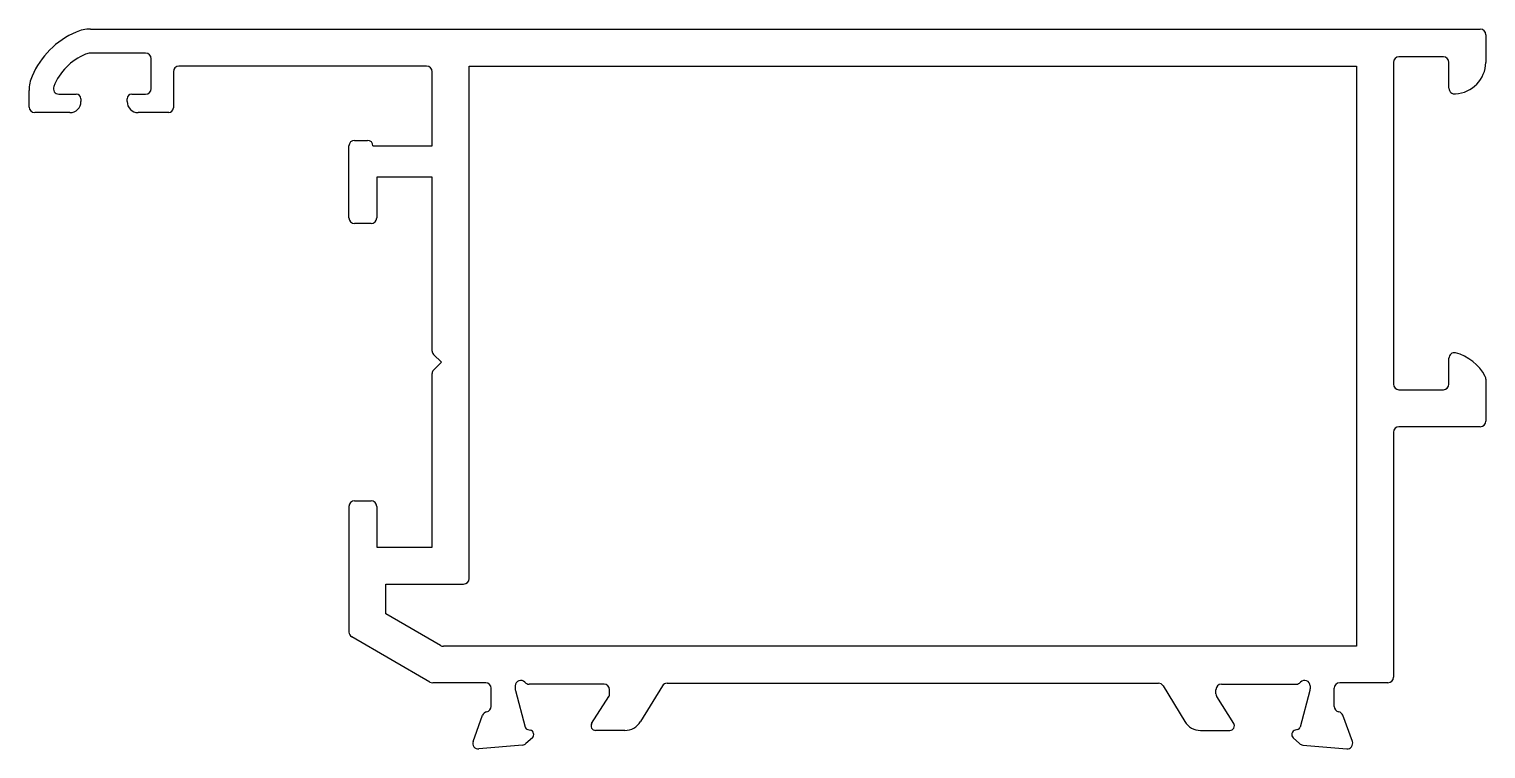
# Model space of a CAD drawing. Extents: x 2788.9 to 2867.7, y 2043.2 to 2082.1.
import ezdxf

# ---------------------------------------------------------------- set-up
doc = ezdxf.new("R2010")
doc.units = 0
doc.layers.get('0').update_dxf_attribs({"linetype": 'CONTINUOUS'})

msp = doc.modelspace()

# ---------------------------------------------------------------- linework, layer by layer
at = {"color": 0}
for p, q in [((2792.228, 2082.135), (2867.408, 2082.135)), ((2867.708, 2081.835), (2867.708, 2080.335)), ((2795.208, 2080.835), (2792.228, 2080.835)), ((2795.508, 2078.921), (2795.508, 2080.535)), ((2862.708, 2080.335), (2862.708, 2062.935)), ((2865.408, 2080.635), (2863.008, 2080.635)), ((2865.708, 2078.935), (2865.708, 2080.335)), ((2796.708, 2079.835), (2796.708, 2077.871)), ((2810.408, 2080.135), (2797.008, 2080.135)), ((2810.708, 2075.821), (2810.708, 2079.835)), ((2812.708, 2080.135), (2860.708, 2080.135)), ((2812.708, 2052.421), (2812.708, 2080.135)), ((2860.708, 2080.135), (2860.708, 2048.76)), ((2788.908, 2077.921), (2788.908, 2078.815)), ((2790.518, 2078.621), (2791.458, 2078.621)), ((2791.708, 2078.371), (2791.708, 2078.221)), ((2794.208, 2078.221), (2794.208, 2078.371)), ((2794.458, 2078.621), (2795.208, 2078.621)), ((2791.108, 2077.621), (2789.208, 2077.621)), ((2796.458, 2077.621), (2794.808, 2077.621)), ((2806.208, 2071.921), (2806.208, 2075.821)), ((2806.508, 2076.121), (2807.208, 2076.121)), ((2807.508, 2075.821), (2810.708, 2075.821)), ((2810.708, 2074.121), (2807.708, 2074.121)), ((2807.708, 2074.121), (2807.708, 2071.921)), ((2810.708, 2064.724), (2810.708, 2074.121)), ((2807.408, 2071.621), (2806.508, 2071.621)), ((2811.208, 2064.121), (2810.781, 2064.547)), ((2810.781, 2063.694), (2811.208, 2064.121)), ((2865.708, 2062.935), (2865.708, 2064.335)), ((2810.708, 2054.121), (2810.708, 2063.517)), ((2867.708, 2063.211), (2867.708, 2060.935)), ((2863.008, 2062.635), (2865.408, 2062.635)), ((2867.408, 2060.635), (2863.008, 2060.635)), ((2862.708, 2060.335), (2862.708, 2047.085)), ((2806.208, 2056.321), (2806.208, 2049.527)), ((2806.508, 2056.621), (2807.408, 2056.621)), ((2807.708, 2056.321), (2807.708, 2054.121)), ((2807.708, 2054.121), (2810.708, 2054.121)), ((2808.208, 2050.509), (2808.208, 2052.121)), ((2808.208, 2052.121), (2812.408, 2052.121)), ((2811.167, 2048.8), (2808.208, 2050.509)), ((2810.588, 2046.825), (2806.358, 2049.268)), ((2860.708, 2048.76), (2811.317, 2048.76)), ((2813.605, 2046.785), (2810.738, 2046.785)), ((2813.905, 2045.51), (2813.905, 2046.485)), ((2815.205, 2046.61), (2815.205, 2046.45)), ((2820.005, 2046.71), (2815.952, 2046.71)), ((2823.16, 2046.616), (2821.984, 2044.689)), ((2823.416, 2046.76), (2849.993, 2046.76)), ((2850.249, 2046.616), (2851.426, 2044.689)), ((2853.405, 2046.71), (2857.457, 2046.71)), ((2858.205, 2046.61), (2858.205, 2046.45)), ((2859.505, 2045.51), (2859.505, 2046.485)), ((2862.408, 2046.785), (2859.805, 2046.785)), ((2815.215, 2046.372), (2815.746, 2044.39)), ((2819.337, 2044.59), (2820.261, 2046.033)), ((2820.305, 2046.189), (2820.305, 2046.41)), ((2853.105, 2046.189), (2853.105, 2046.41)), ((2854.072, 2044.59), (2853.148, 2046.033)), ((2858.194, 2046.372), (2857.663, 2044.39)), ((2812.923, 2043.613), (2813.436, 2045.024)), ((2860.486, 2043.613), (2859.973, 2045.024)), ((2815.887, 2044.249), (2816.015, 2044.226)), ((2821.13, 2044.21), (2819.551, 2044.21)), ((2852.279, 2044.21), (2853.858, 2044.21)), ((2857.522, 2044.249), (2857.394, 2044.226)), ((2815.596, 2043.418), (2813.231, 2043.211)), ((2816.128, 2043.808), (2815.782, 2043.505)), ((2857.281, 2043.808), (2857.627, 2043.505)), ((2857.813, 2043.418), (2860.178, 2043.211))]:
    msp.add_line(p, q, dxfattribs=at)
for centre, radius, start, end in [((2793.208, 2077.835), 4.5, 113.07392, 156.92608), ((2792.228, 2080.135), 2, 90, 113.07392), ((2867.408, 2081.835), 0.3, 0, 90), ((2793.208, 2077.835), 3.2, 113.07392, 158.0216), ((2792.228, 2080.135), 0.7, 90, 113.07392), ((2795.208, 2080.535), 0.3, 360, 90), ((2863.008, 2080.335), 0.3, 90, 180), ((2865.408, 2080.335), 0.3, 360, 90), ((2865.976, 2080.369), 1.731, 272.78164, 358.8719), ((2790.908, 2078.815), 2, 156.92608, 180), ((2797.008, 2079.835), 0.3, 90, 180), ((2810.408, 2079.835), 0.3, 360, 90), ((2790.518, 2078.921), 0.3, 158.0216, 270), ((2795.208, 2078.921), 0.3, 270, 360), ((2866.008, 2078.935), 0.3, 180, 280.16425), ((2791.108, 2078.221), 0.6, 270, 0), ((2791.458, 2078.371), 0.25, 0, 90), ((2794.458, 2078.371), 0.25, 90, 180), ((2794.808, 2078.221), 0.6, 180, 270), ((2789.208, 2077.921), 0.3, 180, 270), ((2796.458, 2077.871), 0.25, 270, 360), ((2806.508, 2075.821), 0.3, 90, 180), ((2807.208, 2075.821), 0.3, 0, 90), ((2806.508, 2071.921), 0.3, 180, 270), ((2807.408, 2071.921), 0.3, 270, 0), ((2810.958, 2064.724), 0.25, 180, 225), ((2866.006, 2064.337), 0.298, 79.40859, 180.42716), ((2865.423, 2062.171), 2.54, 27.64837, 75.46547), ((2810.958, 2063.517), 0.25, 135, 180), ((2867.408, 2063.211), 0.3, 0, 27.64837), ((2863.008, 2062.935), 0.3, 180, 270), ((2865.408, 2062.935), 0.3, 270, 360), ((2863.008, 2060.335), 0.3, 90, 180), ((2867.408, 2060.935), 0.3, 270, 0), ((2806.508, 2056.321), 0.3, 90, 180), ((2807.408, 2056.321), 0.3, 0, 90), ((2812.408, 2052.421), 0.3, 270, 360), ((2806.508, 2049.527), 0.3, 180, 240), ((2811.317, 2049.06), 0.3, 240, 270), ((2810.738, 2047.085), 0.3, 240, 270), ((2813.605, 2046.485), 0.3, 0, 90), ((2815.505, 2046.61), 0.3, 41.81031, 180), ((2815.505, 2046.45), 0.3, 180, 195), ((2815.952, 2047.01), 0.3, 221.81031, 270), ((2820.005, 2046.41), 0.3, 360, 90), ((2823.416, 2046.46), 0.3, 90, 148.6), ((2849.993, 2046.46), 0.3, 31.4, 90), ((2853.405, 2046.41), 0.3, 90, 180), ((2857.457, 2047.01), 0.3, 270, 318.18969), ((2857.905, 2046.61), 0.3, 0, 138.18969), ((2857.905, 2046.45), 0.3, 345, 360), ((2859.805, 2046.485), 0.3, 90, 180), ((2862.408, 2047.085), 0.3, 270, 0), ((2820.005, 2046.189), 0.3, 328.60449, 0), ((2853.405, 2046.189), 0.3, 180, 211.39551), ((2813.718, 2044.921), 0.3, 100.90428, 160), ((2813.605, 2045.51), 0.3, 280.90428, 0), ((2859.805, 2045.51), 0.3, 180, 259.09572), ((2859.691, 2044.921), 0.3, 20, 79.09572), ((2815.939, 2044.442), 0.2, 195, 255), ((2815.951, 2043.984), 0.25, 315, 75), ((2819.551, 2044.46), 0.25, 148.60449, 270), ((2821.13, 2045.21), 1, 270, 328.6), ((2852.279, 2045.21), 1, 211.4, 270), ((2853.858, 2044.46), 0.25, 270, 31.39551), ((2857.458, 2043.984), 0.25, 105, 225), ((2857.47, 2044.442), 0.2, 285, 345), ((2813.205, 2043.51), 0.3, 160, 275), ((2815.57, 2043.717), 0.3, 275, 315), ((2857.839, 2043.717), 0.3, 225, 265), ((2860.205, 2043.51), 0.3, 265, 20)]:
    msp.add_arc(centre, radius, start, end, dxfattribs=at)

doc.saveas('drawing.dxf')
